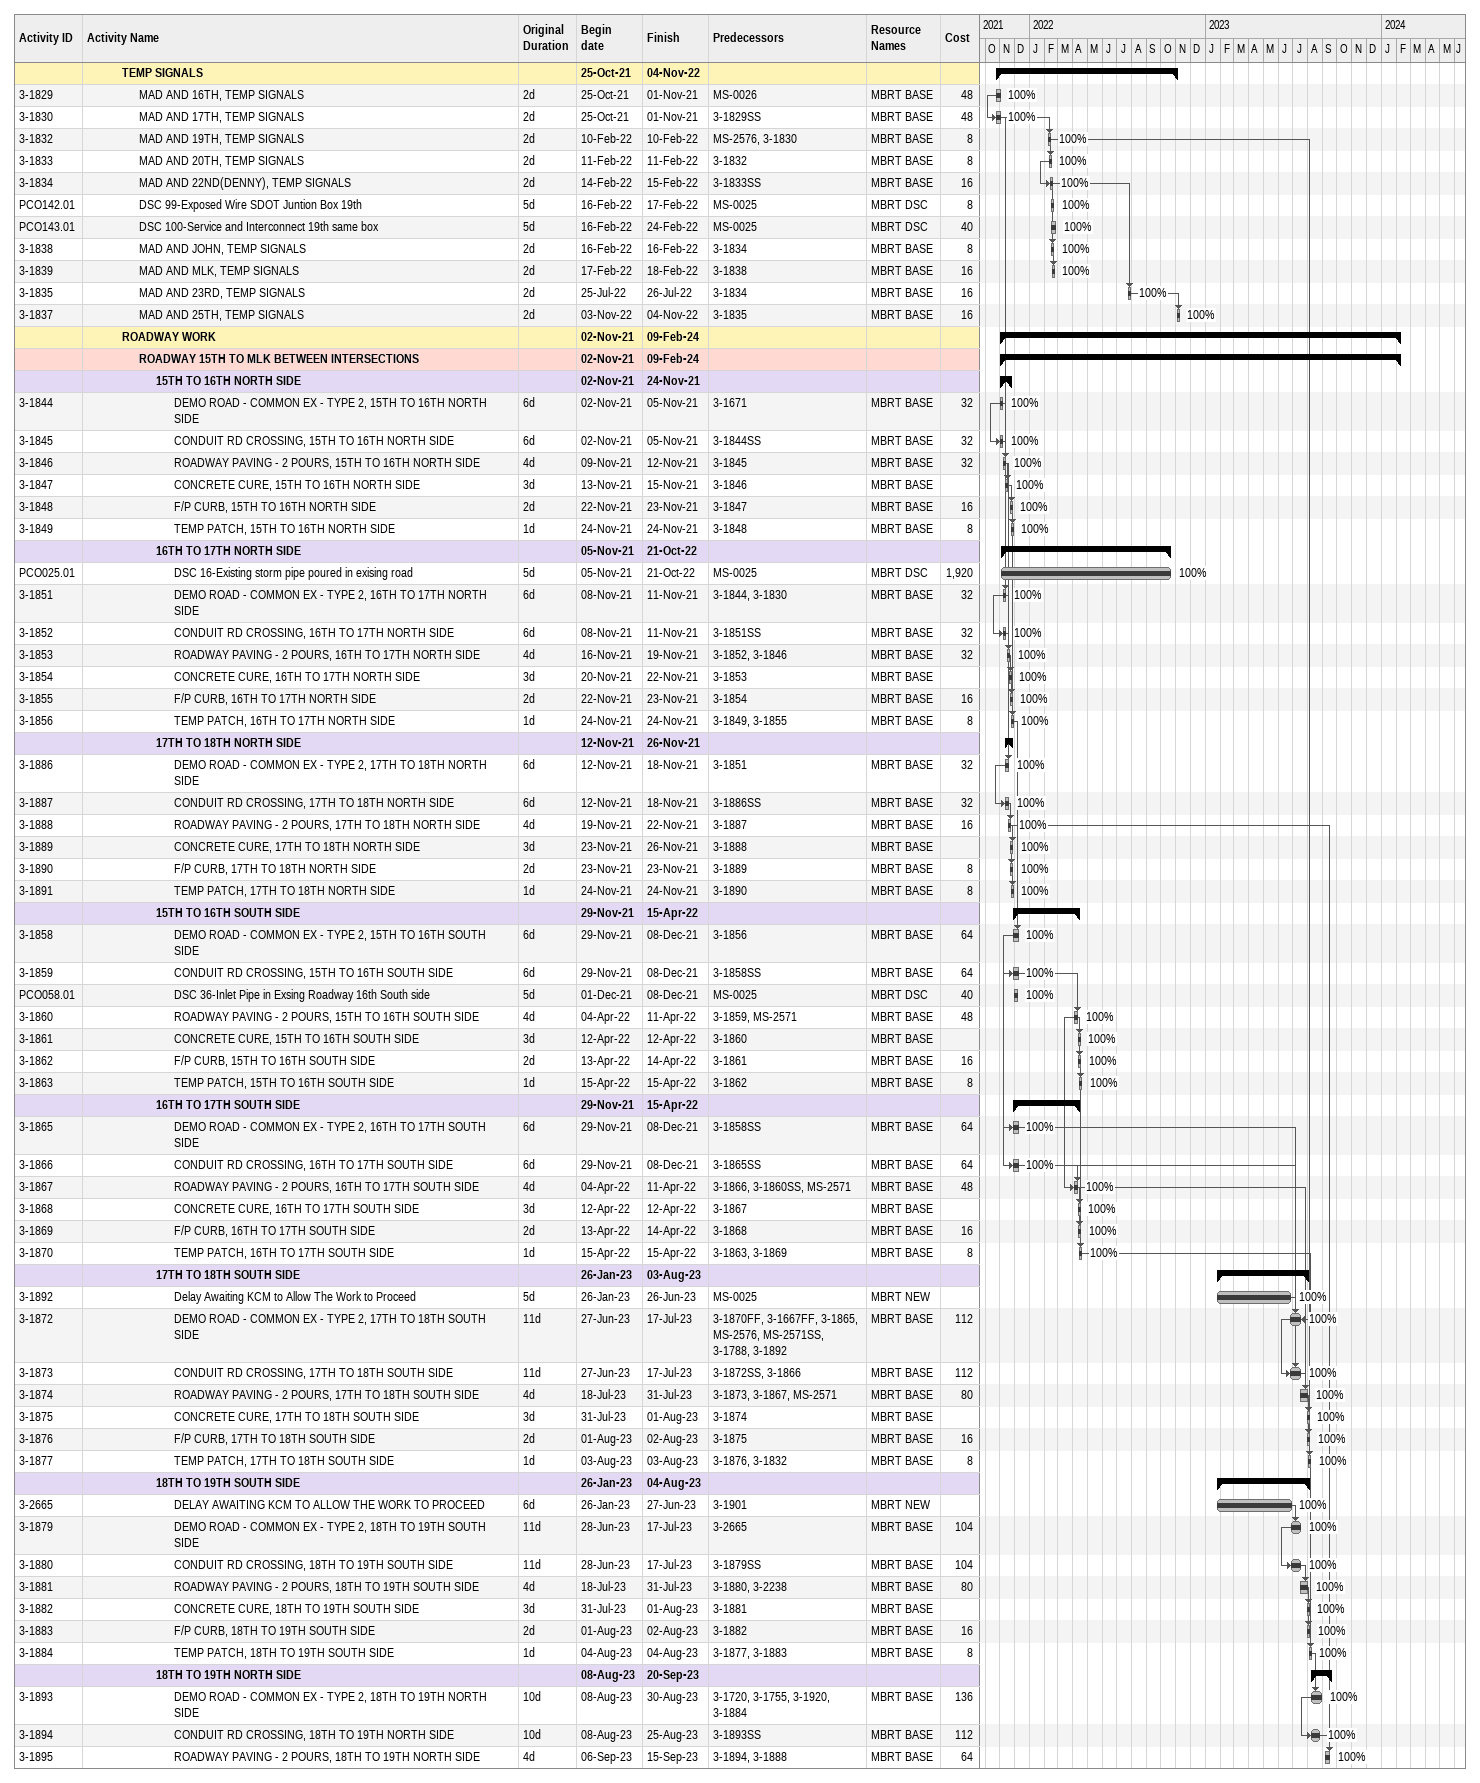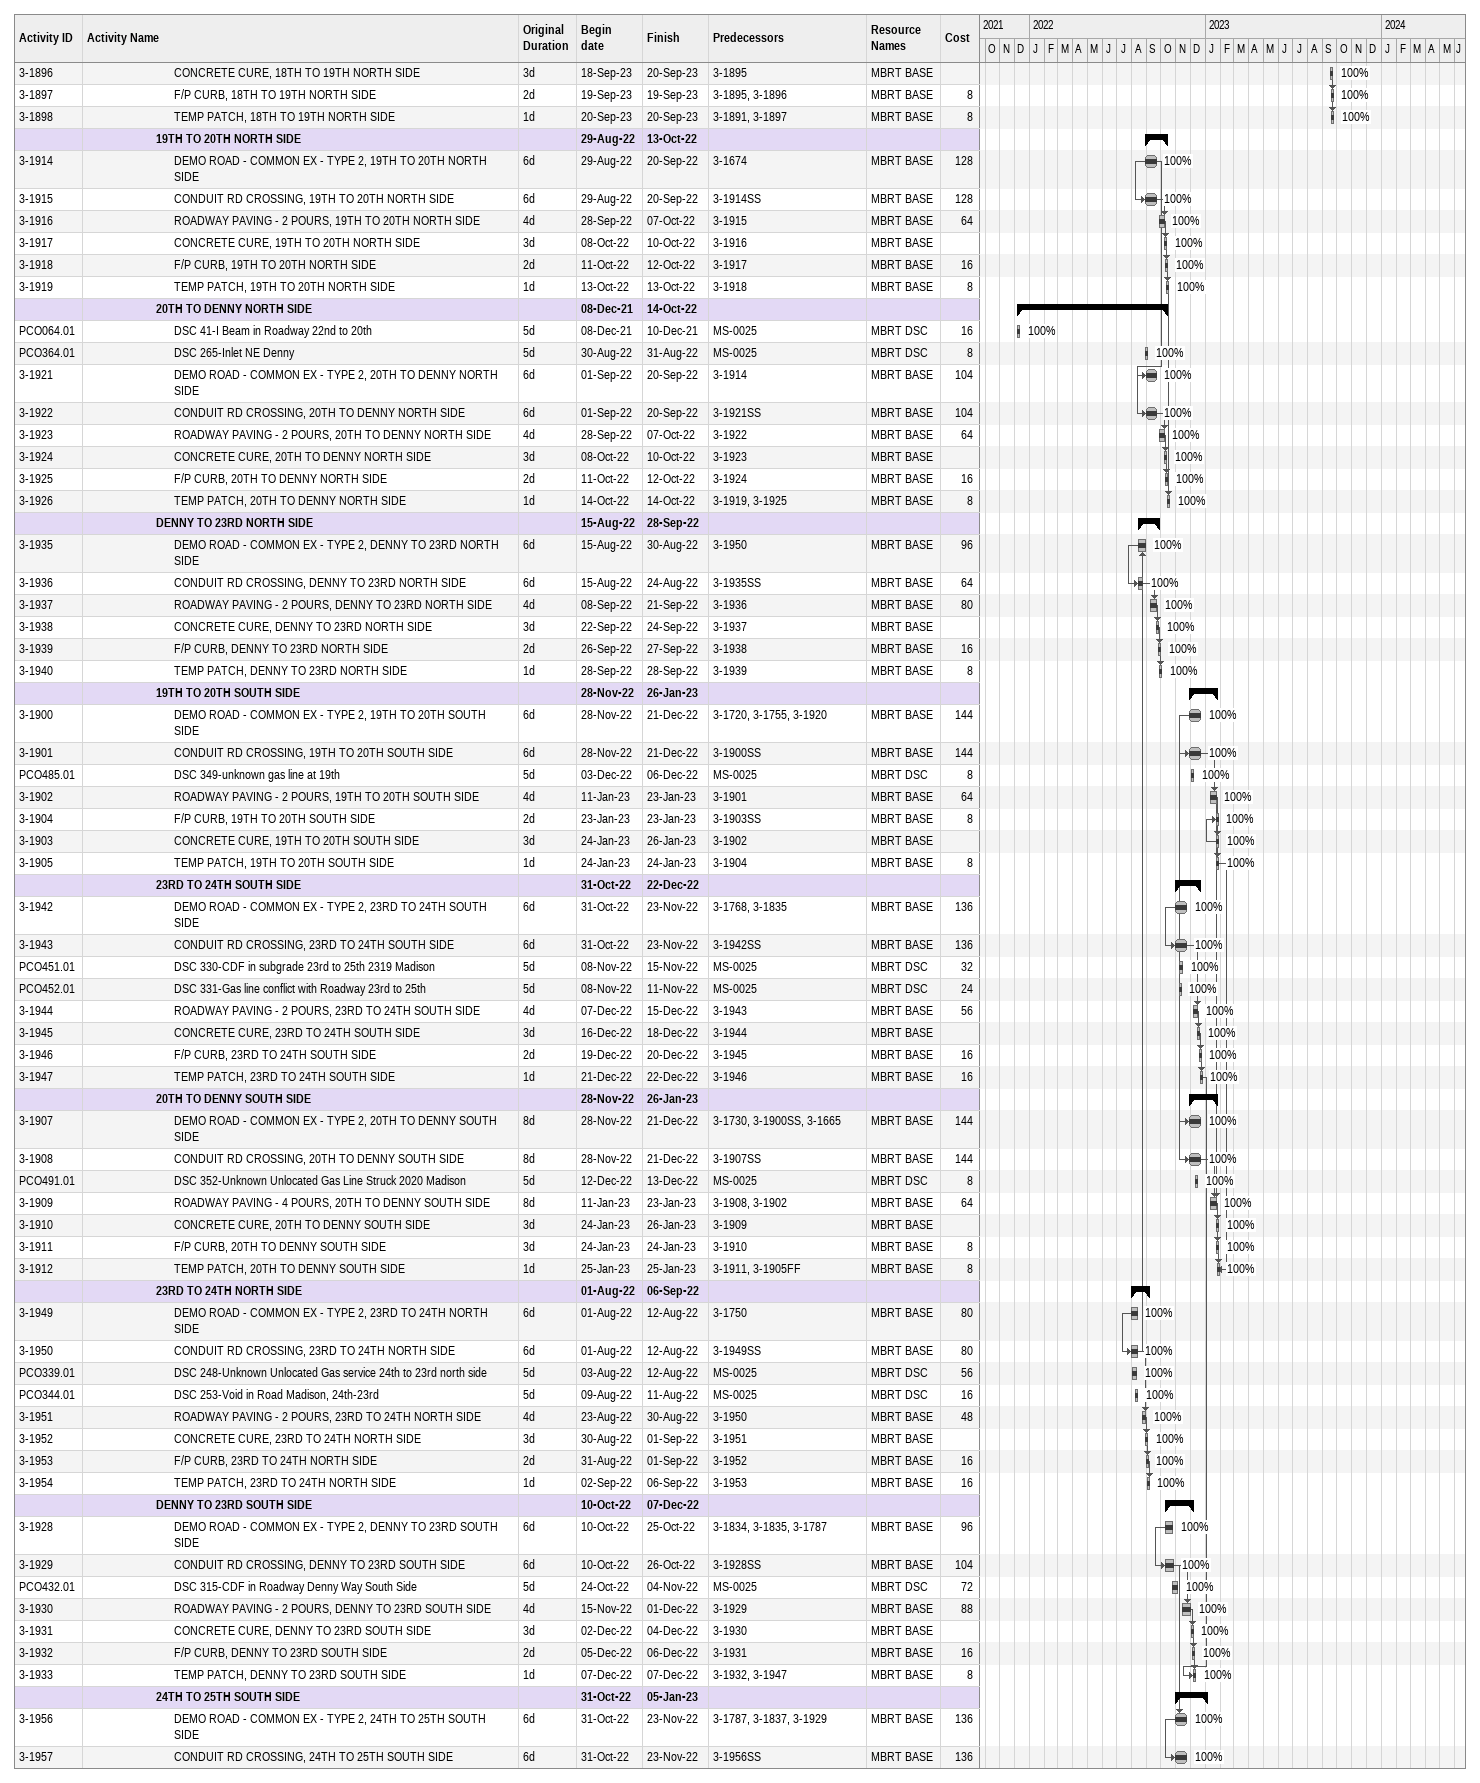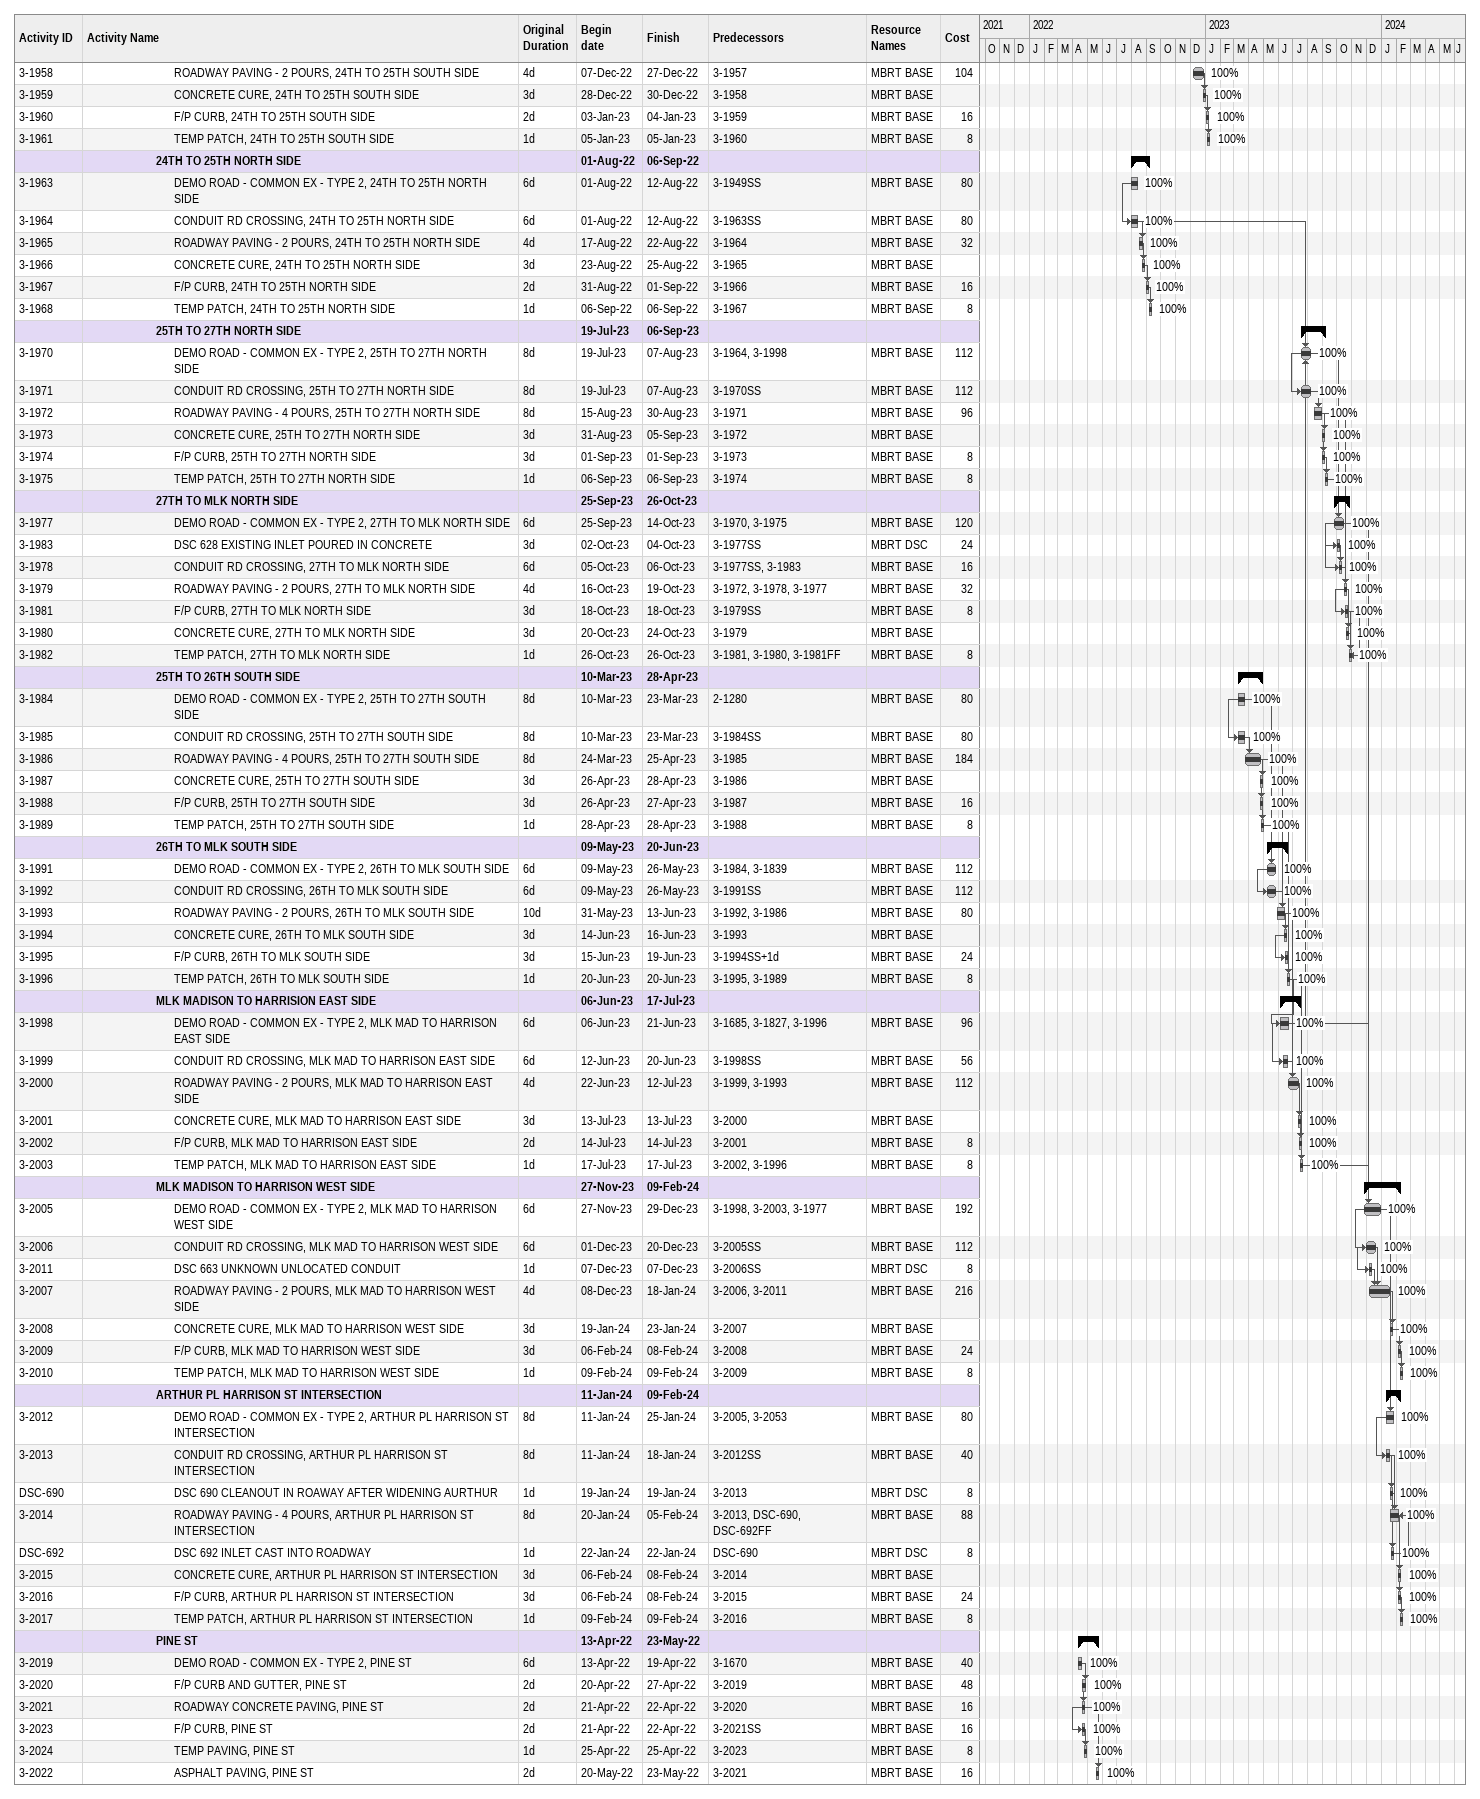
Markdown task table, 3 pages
| ID | Level | Task | Original duration | Start | Finish | Predecessors | Resources | % complete | Cost |
|---|---|---|---|---|---|---|---|---|---|
|  | 3 | **TEMP SIGNALS** |  | 2021-10-25 | 2022-11-04 |  |  |  |  |
| 3-1829 | 4 | MAD AND 16TH, TEMP SIGNALS | 2d | 2021-10-25 | 2021-11-01 | MS-0026 | MBRT BASE | 100 | 48 |
| 3-1830 | 4 | MAD AND 17TH, TEMP SIGNALS | 2d | 2021-10-25 | 2021-11-01 | 3-1829SS | MBRT BASE | 100 | 48 |
| 3-1832 | 4 | MAD AND 19TH, TEMP SIGNALS | 2d | 2022-02-10 | 2022-02-10 | MS-2576, 3-1830 | MBRT BASE | 100 | 8 |
| 3-1833 | 4 | MAD AND 20TH, TEMP SIGNALS | 2d | 2022-02-11 | 2022-02-11 | 3-1832 | MBRT BASE | 100 | 8 |
| 3-1834 | 4 | MAD AND 22ND(DENNY), TEMP SIGNALS | 2d | 2022-02-14 | 2022-02-15 | 3-1833SS | MBRT BASE | 100 | 16 |
| PCO142.01 | 4 | DSC 99-Exposed Wire SDOT Juntion Box 19th | 5d | 2022-02-16 | 2022-02-17 | MS-0025 | MBRT DSC | 100 | 8 |
| PCO143.01 | 4 | DSC 100-Service and Interconnect 19th same box | 5d | 2022-02-16 | 2022-02-24 | MS-0025 | MBRT DSC | 100 | 40 |
| 3-1838 | 4 | MAD AND JOHN, TEMP SIGNALS | 2d | 2022-02-16 | 2022-02-16 | 3-1834 | MBRT BASE | 100 | 8 |
| 3-1839 | 4 | MAD AND MLK, TEMP SIGNALS | 2d | 2022-02-17 | 2022-02-18 | 3-1838 | MBRT BASE | 100 | 16 |
| 3-1835 | 4 | MAD AND 23RD, TEMP SIGNALS | 2d | 2022-07-25 | 2022-07-26 | 3-1834 | MBRT BASE | 100 | 16 |
| 3-1837 | 4 | MAD AND 25TH, TEMP SIGNALS | 2d | 2022-11-03 | 2022-11-04 | 3-1835 | MBRT BASE | 100 | 16 |
|  | 3 | **ROADWAY WORK** |  | 2021-11-02 | 2024-02-09 |  |  |  |  |
|  | 4 | **ROADWAY 15TH TO MLK BETWEEN INTERSECTIONS** |  | 2021-11-02 | 2024-02-09 |  |  |  |  |
|  | 5 | **15TH TO 16TH NORTH SIDE** |  | 2021-11-02 | 2021-11-24 |  |  |  |  |
| 3-1844 | 6 | DEMO ROAD - COMMON EX - TYPE 2, 15TH TO 16TH NORTH SIDE | 6d | 2021-11-02 | 2021-11-05 | 3-1671 | MBRT BASE | 100 | 32 |
| 3-1845 | 6 | CONDUIT RD CROSSING, 15TH TO 16TH NORTH SIDE | 6d | 2021-11-02 | 2021-11-05 | 3-1844SS | MBRT BASE | 100 | 32 |
| 3-1846 | 6 | ROADWAY PAVING - 2 POURS, 15TH TO 16TH NORTH SIDE | 4d | 2021-11-09 | 2021-11-12 | 3-1845 | MBRT BASE | 100 | 32 |
| 3-1847 | 6 | CONCRETE CURE, 15TH TO 16TH NORTH SIDE | 3d | 2021-11-13 | 2021-11-15 | 3-1846 | MBRT BASE | 100 |  |
| 3-1848 | 6 | F/P CURB, 15TH TO 16TH NORTH SIDE | 2d | 2021-11-22 | 2021-11-23 | 3-1847 | MBRT BASE | 100 | 16 |
| 3-1849 | 6 | TEMP PATCH, 15TH TO 16TH NORTH SIDE | 1d | 2021-11-24 | 2021-11-24 | 3-1848 | MBRT BASE | 100 | 8 |
|  | 5 | **16TH TO 17TH NORTH SIDE** |  | 2021-11-05 | 2022-10-21 |  |  |  |  |
| PCO025.01 | 6 | DSC 16-Existing storm pipe poured in exising road | 5d | 2021-11-05 | 2022-10-21 | MS-0025 | MBRT DSC | 100 | 1920 |
| 3-1851 | 6 | DEMO ROAD - COMMON EX - TYPE 2, 16TH TO 17TH NORTH SIDE | 6d | 2021-11-08 | 2021-11-11 | 3-1844, 3-1830 | MBRT BASE | 100 | 32 |
| 3-1852 | 6 | CONDUIT RD CROSSING, 16TH TO 17TH NORTH SIDE | 6d | 2021-11-08 | 2021-11-11 | 3-1851SS | MBRT BASE | 100 | 32 |
| 3-1853 | 6 | ROADWAY PAVING - 2 POURS, 16TH TO 17TH NORTH SIDE | 4d | 2021-11-16 | 2021-11-19 | 3-1852, 3-1846 | MBRT BASE | 100 | 32 |
| 3-1854 | 6 | CONCRETE CURE, 16TH TO 17TH NORTH SIDE | 3d | 2021-11-20 | 2021-11-22 | 3-1853 | MBRT BASE | 100 |  |
| 3-1855 | 6 | F/P CURB, 16TH TO 17TH NORTH SIDE | 2d | 2021-11-22 | 2021-11-23 | 3-1854 | MBRT BASE | 100 | 16 |
| 3-1856 | 6 | TEMP PATCH, 16TH TO 17TH NORTH SIDE | 1d | 2021-11-24 | 2021-11-24 | 3-1849, 3-1855 | MBRT BASE | 100 | 8 |
|  | 5 | **17TH TO 18TH NORTH SIDE** |  | 2021-11-12 | 2021-11-26 |  |  |  |  |
| 3-1886 | 6 | DEMO ROAD - COMMON EX - TYPE 2, 17TH TO 18TH NORTH SIDE | 6d | 2021-11-12 | 2021-11-18 | 3-1851 | MBRT BASE | 100 | 32 |
| 3-1887 | 6 | CONDUIT RD CROSSING, 17TH TO 18TH NORTH SIDE | 6d | 2021-11-12 | 2021-11-18 | 3-1886SS | MBRT BASE | 100 | 32 |
| 3-1888 | 6 | ROADWAY PAVING - 2 POURS, 17TH TO 18TH NORTH SIDE | 4d | 2021-11-19 | 2021-11-22 | 3-1887 | MBRT BASE | 100 | 16 |
| 3-1889 | 6 | CONCRETE CURE, 17TH TO 18TH NORTH SIDE | 3d | 2021-11-23 | 2021-11-26 | 3-1888 | MBRT BASE | 100 |  |
| 3-1890 | 6 | F/P CURB, 17TH TO 18TH NORTH SIDE | 2d | 2021-11-23 | 2021-11-23 | 3-1889 | MBRT BASE | 100 | 8 |
| 3-1891 | 6 | TEMP PATCH, 17TH TO 18TH NORTH SIDE | 1d | 2021-11-24 | 2021-11-24 | 3-1890 | MBRT BASE | 100 | 8 |
|  | 5 | **15TH TO 16TH SOUTH SIDE** |  | 2021-11-29 | 2022-04-15 |  |  |  |  |
| 3-1858 | 6 | DEMO ROAD - COMMON EX - TYPE 2, 15TH TO 16TH SOUTH SIDE | 6d | 2021-11-29 | 2021-12-08 | 3-1856 | MBRT BASE | 100 | 64 |
| 3-1859 | 6 | CONDUIT RD CROSSING, 15TH TO 16TH SOUTH SIDE | 6d | 2021-11-29 | 2021-12-08 | 3-1858SS | MBRT BASE | 100 | 64 |
| PCO058.01 | 6 | DSC 36-Inlet Pipe in Exsing Roadway 16th South side | 5d | 2021-12-01 | 2021-12-08 | MS-0025 | MBRT DSC | 100 | 40 |
| 3-1860 | 6 | ROADWAY PAVING - 2 POURS, 15TH TO 16TH SOUTH SIDE | 4d | 2022-04-04 | 2022-04-11 | 3-1859, MS-2571 | MBRT BASE | 100 | 48 |
| 3-1861 | 6 | CONCRETE CURE, 15TH TO 16TH SOUTH SIDE | 3d | 2022-04-12 | 2022-04-12 | 3-1860 | MBRT BASE | 100 |  |
| 3-1862 | 6 | F/P CURB, 15TH TO 16TH SOUTH SIDE | 2d | 2022-04-13 | 2022-04-14 | 3-1861 | MBRT BASE | 100 | 16 |
| 3-1863 | 6 | TEMP PATCH, 15TH TO 16TH SOUTH SIDE | 1d | 2022-04-15 | 2022-04-15 | 3-1862 | MBRT BASE | 100 | 8 |
|  | 5 | **16TH TO 17TH SOUTH SIDE** |  | 2021-11-29 | 2022-04-15 |  |  |  |  |
| 3-1865 | 6 | DEMO ROAD - COMMON EX - TYPE 2, 16TH TO 17TH SOUTH SIDE | 6d | 2021-11-29 | 2021-12-08 | 3-1858SS | MBRT BASE | 100 | 64 |
| 3-1866 | 6 | CONDUIT RD CROSSING, 16TH TO 17TH SOUTH SIDE | 6d | 2021-11-29 | 2021-12-08 | 3-1865SS | MBRT BASE | 100 | 64 |
| 3-1867 | 6 | ROADWAY PAVING - 2 POURS, 16TH TO 17TH SOUTH SIDE | 4d | 2022-04-04 | 2022-04-11 | 3-1866, 3-1860SS, MS-2571 | MBRT BASE | 100 | 48 |
| 3-1868 | 6 | CONCRETE CURE, 16TH TO 17TH SOUTH SIDE | 3d | 2022-04-12 | 2022-04-12 | 3-1867 | MBRT BASE | 100 |  |
| 3-1869 | 6 | F/P CURB, 16TH TO 17TH SOUTH SIDE | 2d | 2022-04-13 | 2022-04-14 | 3-1868 | MBRT BASE | 100 | 16 |
| 3-1870 | 6 | TEMP PATCH, 16TH TO 17TH SOUTH SIDE | 1d | 2022-04-15 | 2022-04-15 | 3-1863, 3-1869 | MBRT BASE | 100 | 8 |
|  | 5 | **17TH TO 18TH SOUTH SIDE** |  | 2023-01-26 | 2023-08-03 |  |  |  |  |
| 3-1892 | 6 | Delay Awaiting KCM to Allow The Work to Proceed | 5d | 2023-01-26 | 2023-06-26 | MS-0025 | MBRT NEW | 100 |  |
| 3-1872 | 6 | DEMO ROAD - COMMON EX - TYPE 2, 17TH TO 18TH SOUTH SIDE | 11d | 2023-06-27 | 2023-07-17 | 3-1870FF, 3-1667FF, 3-1865, MS-2576, MS-2571SS, 3-1788, 3-1892 | MBRT BASE | 100 | 112 |
| 3-1873 | 6 | CONDUIT RD CROSSING, 17TH TO 18TH SOUTH SIDE | 11d | 2023-06-27 | 2023-07-17 | 3-1872SS, 3-1866 | MBRT BASE | 100 | 112 |
| 3-1874 | 6 | ROADWAY PAVING - 2 POURS, 17TH TO 18TH SOUTH SIDE | 4d | 2023-07-18 | 2023-07-31 | 3-1873, 3-1867, MS-2571 | MBRT BASE | 100 | 80 |
| 3-1875 | 6 | CONCRETE CURE, 17TH TO 18TH SOUTH SIDE | 3d | 2023-07-31 | 2023-08-01 | 3-1874 | MBRT BASE | 100 |  |
| 3-1876 | 6 | F/P CURB, 17TH TO 18TH SOUTH SIDE | 2d | 2023-08-01 | 2023-08-02 | 3-1875 | MBRT BASE | 100 | 16 |
| 3-1877 | 6 | TEMP PATCH, 17TH TO 18TH SOUTH SIDE | 1d | 2023-08-03 | 2023-08-03 | 3-1876, 3-1832 | MBRT BASE | 100 | 8 |
|  | 5 | **18TH TO 19TH SOUTH SIDE** |  | 2023-01-26 | 2023-08-04 |  |  |  |  |
| 3-2665 | 6 | DELAY AWAITING KCM TO ALLOW THE WORK TO PROCEED | 6d | 2023-01-26 | 2023-06-27 | 3-1901 | MBRT NEW | 100 |  |
| 3-1879 | 6 | DEMO ROAD - COMMON EX - TYPE 2, 18TH TO 19TH SOUTH SIDE | 11d | 2023-06-28 | 2023-07-17 | 3-2665 | MBRT BASE | 100 | 104 |
| 3-1880 | 6 | CONDUIT RD CROSSING, 18TH TO 19TH SOUTH SIDE | 11d | 2023-06-28 | 2023-07-17 | 3-1879SS | MBRT BASE | 100 | 104 |
| 3-1881 | 6 | ROADWAY PAVING - 2 POURS, 18TH TO 19TH SOUTH SIDE | 4d | 2023-07-18 | 2023-07-31 | 3-1880, 3-2238 | MBRT BASE | 100 | 80 |
| 3-1882 | 6 | CONCRETE CURE, 18TH TO 19TH SOUTH SIDE | 3d | 2023-07-31 | 2023-08-01 | 3-1881 | MBRT BASE | 100 |  |
| 3-1883 | 6 | F/P CURB, 18TH TO 19TH SOUTH SIDE | 2d | 2023-08-01 | 2023-08-02 | 3-1882 | MBRT BASE | 100 | 16 |
| 3-1884 | 6 | TEMP PATCH, 18TH TO 19TH SOUTH SIDE | 1d | 2023-08-04 | 2023-08-04 | 3-1877, 3-1883 | MBRT BASE | 100 | 8 |
|  | 5 | **18TH TO 19TH NORTH SIDE** |  | 2023-08-08 | 2023-09-20 |  |  |  |  |
| 3-1893 | 6 | DEMO ROAD - COMMON EX - TYPE 2, 18TH TO 19TH NORTH SIDE | 10d | 2023-08-08 | 2023-08-30 | 3-1720, 3-1755, 3-1920, 3-1884 | MBRT BASE | 100 | 136 |
| 3-1894 | 6 | CONDUIT RD CROSSING, 18TH TO 19TH NORTH SIDE | 10d | 2023-08-08 | 2023-08-25 | 3-1893SS | MBRT BASE | 100 | 112 |
| 3-1895 | 6 | ROADWAY PAVING - 2 POURS, 18TH TO 19TH NORTH SIDE | 4d | 2023-09-06 | 2023-09-15 | 3-1894, 3-1888 | MBRT BASE | 100 | 64 |
| 3-1896 | 6 | CONCRETE CURE, 18TH TO 19TH NORTH SIDE | 3d | 2023-09-18 | 2023-09-20 | 3-1895 | MBRT BASE | 100 |  |
| 3-1897 | 6 | F/P CURB, 18TH TO 19TH NORTH SIDE | 2d | 2023-09-19 | 2023-09-19 | 3-1895, 3-1896 | MBRT BASE | 100 | 8 |
| 3-1898 | 6 | TEMP PATCH, 18TH TO 19TH NORTH SIDE | 1d | 2023-09-20 | 2023-09-20 | 3-1891, 3-1897 | MBRT BASE | 100 | 8 |
|  | 5 | **19TH TO 20TH NORTH SIDE** |  | 2022-08-29 | 2022-10-13 |  |  |  |  |
| 3-1914 | 6 | DEMO ROAD - COMMON EX - TYPE 2, 19TH TO 20TH NORTH SIDE | 6d | 2022-08-29 | 2022-09-20 | 3-1674 | MBRT BASE | 100 | 128 |
| 3-1915 | 6 | CONDUIT RD CROSSING, 19TH TO 20TH NORTH SIDE | 6d | 2022-08-29 | 2022-09-20 | 3-1914SS | MBRT BASE | 100 | 128 |
| 3-1916 | 6 | ROADWAY PAVING - 2 POURS, 19TH TO 20TH NORTH SIDE | 4d | 2022-09-28 | 2022-10-07 | 3-1915 | MBRT BASE | 100 | 64 |
| 3-1917 | 6 | CONCRETE CURE, 19TH TO 20TH NORTH SIDE | 3d | 2022-10-08 | 2022-10-10 | 3-1916 | MBRT BASE | 100 |  |
| 3-1918 | 6 | F/P CURB, 19TH TO 20TH NORTH SIDE | 2d | 2022-10-11 | 2022-10-12 | 3-1917 | MBRT BASE | 100 | 16 |
| 3-1919 | 6 | TEMP PATCH, 19TH TO 20TH NORTH SIDE | 1d | 2022-10-13 | 2022-10-13 | 3-1918 | MBRT BASE | 100 | 8 |
|  | 5 | **20TH TO DENNY NORTH SIDE** |  | 2021-12-08 | 2022-10-14 |  |  |  |  |
| PCO064.01 | 6 | DSC 41-I Beam in Roadway 22nd to 20th | 5d | 2021-12-08 | 2021-12-10 | MS-0025 | MBRT DSC | 100 | 16 |
| PCO364.01 | 6 | DSC 265-Inlet NE Denny | 5d | 2022-08-30 | 2022-08-31 | MS-0025 | MBRT DSC | 100 | 8 |
| 3-1921 | 6 | DEMO ROAD - COMMON EX - TYPE 2, 20TH TO DENNY NORTH SIDE | 6d | 2022-09-01 | 2022-09-20 | 3-1914 | MBRT BASE | 100 | 104 |
| 3-1922 | 6 | CONDUIT RD CROSSING, 20TH TO DENNY NORTH SIDE | 6d | 2022-09-01 | 2022-09-20 | 3-1921SS | MBRT BASE | 100 | 104 |
| 3-1923 | 6 | ROADWAY PAVING - 2 POURS, 20TH TO DENNY NORTH SIDE | 4d | 2022-09-28 | 2022-10-07 | 3-1922 | MBRT BASE | 100 | 64 |
| 3-1924 | 6 | CONCRETE CURE, 20TH TO DENNY NORTH SIDE | 3d | 2022-10-08 | 2022-10-10 | 3-1923 | MBRT BASE | 100 |  |
| 3-1925 | 6 | F/P CURB, 20TH TO DENNY NORTH SIDE | 2d | 2022-10-11 | 2022-10-12 | 3-1924 | MBRT BASE | 100 | 16 |
| 3-1926 | 6 | TEMP PATCH, 20TH TO DENNY NORTH SIDE | 1d | 2022-10-14 | 2022-10-14 | 3-1919, 3-1925 | MBRT BASE | 100 | 8 |
|  | 5 | **DENNY TO 23RD NORTH SIDE** |  | 2022-08-15 | 2022-09-28 |  |  |  |  |
| 3-1935 | 6 | DEMO ROAD - COMMON EX - TYPE 2, DENNY TO 23RD NORTH SIDE | 6d | 2022-08-15 | 2022-08-30 | 3-1950 | MBRT BASE | 100 | 96 |
| 3-1936 | 6 | CONDUIT RD CROSSING, DENNY TO 23RD NORTH SIDE | 6d | 2022-08-15 | 2022-08-24 | 3-1935SS | MBRT BASE | 100 | 64 |
| 3-1937 | 6 | ROADWAY PAVING - 2 POURS, DENNY TO 23RD NORTH SIDE | 4d | 2022-09-08 | 2022-09-21 | 3-1936 | MBRT BASE | 100 | 80 |
| 3-1938 | 6 | CONCRETE CURE, DENNY TO 23RD NORTH SIDE | 3d | 2022-09-22 | 2022-09-24 | 3-1937 | MBRT BASE | 100 |  |
| 3-1939 | 6 | F/P CURB, DENNY TO 23RD NORTH SIDE | 2d | 2022-09-26 | 2022-09-27 | 3-1938 | MBRT BASE | 100 | 16 |
| 3-1940 | 6 | TEMP PATCH, DENNY TO 23RD NORTH SIDE | 1d | 2022-09-28 | 2022-09-28 | 3-1939 | MBRT BASE | 100 | 8 |
|  | 5 | **19TH TO 20TH SOUTH SIDE** |  | 2022-11-28 | 2023-01-26 |  |  |  |  |
| 3-1900 | 6 | DEMO ROAD - COMMON EX - TYPE 2, 19TH TO 20TH SOUTH SIDE | 6d | 2022-11-28 | 2022-12-21 | 3-1720, 3-1755, 3-1920 | MBRT BASE | 100 | 144 |
| 3-1901 | 6 | CONDUIT RD CROSSING, 19TH TO 20TH SOUTH SIDE | 6d | 2022-11-28 | 2022-12-21 | 3-1900SS | MBRT BASE | 100 | 144 |
| PCO485.01 | 6 | DSC 349-unknown gas line at 19th | 5d | 2022-12-03 | 2022-12-06 | MS-0025 | MBRT DSC | 100 | 8 |
| 3-1902 | 6 | ROADWAY PAVING - 2 POURS, 19TH TO 20TH SOUTH SIDE | 4d | 2023-01-11 | 2023-01-23 | 3-1901 | MBRT BASE | 100 | 64 |
| 3-1904 | 6 | F/P CURB, 19TH TO 20TH SOUTH SIDE | 2d | 2023-01-23 | 2023-01-23 | 3-1903SS | MBRT BASE | 100 | 8 |
| 3-1903 | 6 | CONCRETE CURE, 19TH TO 20TH SOUTH SIDE | 3d | 2023-01-24 | 2023-01-26 | 3-1902 | MBRT BASE | 100 |  |
| 3-1905 | 6 | TEMP PATCH, 19TH TO 20TH SOUTH SIDE | 1d | 2023-01-24 | 2023-01-24 | 3-1904 | MBRT BASE | 100 | 8 |
|  | 5 | **23RD TO 24TH SOUTH SIDE** |  | 2022-10-31 | 2022-12-22 |  |  |  |  |
| 3-1942 | 6 | DEMO ROAD - COMMON EX - TYPE 2, 23RD TO 24TH SOUTH SIDE | 6d | 2022-10-31 | 2022-11-23 | 3-1768, 3-1835 | MBRT BASE | 100 | 136 |
| 3-1943 | 6 | CONDUIT RD CROSSING, 23RD TO 24TH SOUTH SIDE | 6d | 2022-10-31 | 2022-11-23 | 3-1942SS | MBRT BASE | 100 | 136 |
| PCO451.01 | 6 | DSC 330-CDF in subgrade 23rd to 25th 2319 Madison | 5d | 2022-11-08 | 2022-11-15 | MS-0025 | MBRT DSC | 100 | 32 |
| PCO452.01 | 6 | DSC 331-Gas line conflict with Roadway 23rd to 25th | 5d | 2022-11-08 | 2022-11-11 | MS-0025 | MBRT DSC | 100 | 24 |
| 3-1944 | 6 | ROADWAY PAVING - 2 POURS, 23RD TO 24TH SOUTH SIDE | 4d | 2022-12-07 | 2022-12-15 | 3-1943 | MBRT BASE | 100 | 56 |
| 3-1945 | 6 | CONCRETE CURE, 23RD TO 24TH SOUTH SIDE | 3d | 2022-12-16 | 2022-12-18 | 3-1944 | MBRT BASE | 100 |  |
| 3-1946 | 6 | F/P CURB, 23RD TO 24TH SOUTH SIDE | 2d | 2022-12-19 | 2022-12-20 | 3-1945 | MBRT BASE | 100 | 16 |
| 3-1947 | 6 | TEMP PATCH, 23RD TO 24TH SOUTH SIDE | 1d | 2022-12-21 | 2022-12-22 | 3-1946 | MBRT BASE | 100 | 16 |
|  | 5 | **20TH TO DENNY SOUTH SIDE** |  | 2022-11-28 | 2023-01-26 |  |  |  |  |
| 3-1907 | 6 | DEMO ROAD - COMMON EX - TYPE 2, 20TH TO DENNY SOUTH SIDE | 8d | 2022-11-28 | 2022-12-21 | 3-1730, 3-1900SS, 3-1665 | MBRT BASE | 100 | 144 |
| 3-1908 | 6 | CONDUIT RD CROSSING, 20TH TO DENNY SOUTH SIDE | 8d | 2022-11-28 | 2022-12-21 | 3-1907SS | MBRT BASE | 100 | 144 |
| PCO491.01 | 6 | DSC 352-Unknown Unlocated Gas Line Struck 2020 Madison | 5d | 2022-12-12 | 2022-12-13 | MS-0025 | MBRT DSC | 100 | 8 |
| 3-1909 | 6 | ROADWAY PAVING - 4 POURS, 20TH TO DENNY SOUTH SIDE | 8d | 2023-01-11 | 2023-01-23 | 3-1908, 3-1902 | MBRT BASE | 100 | 64 |
| 3-1910 | 6 | CONCRETE CURE, 20TH TO DENNY SOUTH SIDE | 3d | 2023-01-24 | 2023-01-26 | 3-1909 | MBRT BASE | 100 |  |
| 3-1911 | 6 | F/P CURB, 20TH TO DENNY SOUTH SIDE | 3d | 2023-01-24 | 2023-01-24 | 3-1910 | MBRT BASE | 100 | 8 |
| 3-1912 | 6 | TEMP PATCH, 20TH TO DENNY SOUTH SIDE | 1d | 2023-01-25 | 2023-01-25 | 3-1911, 3-1905FF | MBRT BASE | 100 | 8 |
|  | 5 | **23RD TO 24TH NORTH SIDE** |  | 2022-08-01 | 2022-09-06 |  |  |  |  |
| 3-1949 | 6 | DEMO ROAD - COMMON EX - TYPE 2, 23RD TO 24TH NORTH SIDE | 6d | 2022-08-01 | 2022-08-12 | 3-1750 | MBRT BASE | 100 | 80 |
| 3-1950 | 6 | CONDUIT RD CROSSING, 23RD TO 24TH NORTH SIDE | 6d | 2022-08-01 | 2022-08-12 | 3-1949SS | MBRT BASE | 100 | 80 |
| PCO339.01 | 6 | DSC 248-Unknown Unlocated Gas service 24th to 23rd north side | 5d | 2022-08-03 | 2022-08-12 | MS-0025 | MBRT DSC | 100 | 56 |
| PCO344.01 | 6 | DSC 253-Void in Road Madison, 24th-23rd | 5d | 2022-08-09 | 2022-08-11 | MS-0025 | MBRT DSC | 100 | 16 |
| 3-1951 | 6 | ROADWAY PAVING - 2 POURS, 23RD TO 24TH NORTH SIDE | 4d | 2022-08-23 | 2022-08-30 | 3-1950 | MBRT BASE | 100 | 48 |
| 3-1952 | 6 | CONCRETE CURE, 23RD TO 24TH NORTH SIDE | 3d | 2022-08-30 | 2022-09-01 | 3-1951 | MBRT BASE | 100 |  |
| 3-1953 | 6 | F/P CURB, 23RD TO 24TH NORTH SIDE | 2d | 2022-08-31 | 2022-09-01 | 3-1952 | MBRT BASE | 100 | 16 |
| 3-1954 | 6 | TEMP PATCH, 23RD TO 24TH NORTH SIDE | 1d | 2022-09-02 | 2022-09-06 | 3-1953 | MBRT BASE | 100 | 16 |
|  | 5 | **DENNY TO 23RD SOUTH SIDE** |  | 2022-10-10 | 2022-12-07 |  |  |  |  |
| 3-1928 | 6 | DEMO ROAD - COMMON EX - TYPE 2, DENNY TO 23RD SOUTH SIDE | 6d | 2022-10-10 | 2022-10-25 | 3-1834, 3-1835, 3-1787 | MBRT BASE | 100 | 96 |
| 3-1929 | 6 | CONDUIT RD CROSSING, DENNY TO 23RD SOUTH SIDE | 6d | 2022-10-10 | 2022-10-26 | 3-1928SS | MBRT BASE | 100 | 104 |
| PCO432.01 | 6 | DSC 315-CDF in Roadway Denny Way South Side | 5d | 2022-10-24 | 2022-11-04 | MS-0025 | MBRT DSC | 100 | 72 |
| 3-1930 | 6 | ROADWAY PAVING - 2 POURS, DENNY TO 23RD SOUTH SIDE | 4d | 2022-11-15 | 2022-12-01 | 3-1929 | MBRT BASE | 100 | 88 |
| 3-1931 | 6 | CONCRETE CURE, DENNY TO 23RD SOUTH SIDE | 3d | 2022-12-02 | 2022-12-04 | 3-1930 | MBRT BASE | 100 |  |
| 3-1932 | 6 | F/P CURB, DENNY TO 23RD SOUTH SIDE | 2d | 2022-12-05 | 2022-12-06 | 3-1931 | MBRT BASE | 100 | 16 |
| 3-1933 | 6 | TEMP PATCH, DENNY TO 23RD SOUTH SIDE | 1d | 2022-12-07 | 2022-12-07 | 3-1932, 3-1947 | MBRT BASE | 100 | 8 |
|  | 5 | **24TH TO 25TH SOUTH SIDE** |  | 2022-10-31 | 2023-01-05 |  |  |  |  |
| 3-1956 | 6 | DEMO ROAD - COMMON EX - TYPE 2, 24TH TO 25TH SOUTH SIDE | 6d | 2022-10-31 | 2022-11-23 | 3-1787, 3-1837, 3-1929 | MBRT BASE | 100 | 136 |
| 3-1957 | 6 | CONDUIT RD CROSSING, 24TH TO 25TH SOUTH SIDE | 6d | 2022-10-31 | 2022-11-23 | 3-1956SS | MBRT BASE | 100 | 136 |
| 3-1958 | 6 | ROADWAY PAVING - 2 POURS, 24TH TO 25TH SOUTH SIDE | 4d | 2022-12-07 | 2022-12-27 | 3-1957 | MBRT BASE | 100 | 104 |
| 3-1959 | 6 | CONCRETE CURE, 24TH TO 25TH SOUTH SIDE | 3d | 2022-12-28 | 2022-12-30 | 3-1958 | MBRT BASE | 100 |  |
| 3-1960 | 6 | F/P CURB, 24TH TO 25TH SOUTH SIDE | 2d | 2023-01-03 | 2023-01-04 | 3-1959 | MBRT BASE | 100 | 16 |
| 3-1961 | 6 | TEMP PATCH, 24TH TO 25TH SOUTH SIDE | 1d | 2023-01-05 | 2023-01-05 | 3-1960 | MBRT BASE | 100 | 8 |
|  | 5 | **24TH TO 25TH NORTH SIDE** |  | 2022-08-01 | 2022-09-06 |  |  |  |  |
| 3-1963 | 6 | DEMO ROAD - COMMON EX - TYPE 2, 24TH TO 25TH NORTH SIDE | 6d | 2022-08-01 | 2022-08-12 | 3-1949SS | MBRT BASE | 100 | 80 |
| 3-1964 | 6 | CONDUIT RD CROSSING, 24TH TO 25TH NORTH SIDE | 6d | 2022-08-01 | 2022-08-12 | 3-1963SS | MBRT BASE | 100 | 80 |
| 3-1965 | 6 | ROADWAY PAVING - 2 POURS, 24TH TO 25TH NORTH SIDE | 4d | 2022-08-17 | 2022-08-22 | 3-1964 | MBRT BASE | 100 | 32 |
| 3-1966 | 6 | CONCRETE CURE, 24TH TO 25TH NORTH SIDE | 3d | 2022-08-23 | 2022-08-25 | 3-1965 | MBRT BASE | 100 |  |
| 3-1967 | 6 | F/P CURB, 24TH TO 25TH NORTH SIDE | 2d | 2022-08-31 | 2022-09-01 | 3-1966 | MBRT BASE | 100 | 16 |
| 3-1968 | 6 | TEMP PATCH, 24TH TO 25TH NORTH SIDE | 1d | 2022-09-06 | 2022-09-06 | 3-1967 | MBRT BASE | 100 | 8 |
|  | 5 | **25TH TO 27TH NORTH SIDE** |  | 2023-07-19 | 2023-09-06 |  |  |  |  |
| 3-1970 | 6 | DEMO ROAD - COMMON EX - TYPE 2, 25TH TO 27TH NORTH SIDE | 8d | 2023-07-19 | 2023-08-07 | 3-1964, 3-1998 | MBRT BASE | 100 | 112 |
| 3-1971 | 6 | CONDUIT RD CROSSING, 25TH TO 27TH NORTH SIDE | 8d | 2023-07-19 | 2023-08-07 | 3-1970SS | MBRT BASE | 100 | 112 |
| 3-1972 | 6 | ROADWAY PAVING - 4 POURS, 25TH TO 27TH NORTH SIDE | 8d | 2023-08-15 | 2023-08-30 | 3-1971 | MBRT BASE | 100 | 96 |
| 3-1973 | 6 | CONCRETE CURE, 25TH TO 27TH NORTH SIDE | 3d | 2023-08-31 | 2023-09-05 | 3-1972 | MBRT BASE | 100 |  |
| 3-1974 | 6 | F/P CURB, 25TH TO 27TH NORTH SIDE | 3d | 2023-09-01 | 2023-09-01 | 3-1973 | MBRT BASE | 100 | 8 |
| 3-1975 | 6 | TEMP PATCH, 25TH TO 27TH NORTH SIDE | 1d | 2023-09-06 | 2023-09-06 | 3-1974 | MBRT BASE | 100 | 8 |
|  | 5 | **27TH TO MLK NORTH SIDE** |  | 2023-09-25 | 2023-10-26 |  |  |  |  |
| 3-1977 | 6 | DEMO ROAD - COMMON EX - TYPE 2, 27TH TO MLK NORTH SIDE | 6d | 2023-09-25 | 2023-10-14 | 3-1970, 3-1975 | MBRT BASE | 100 | 120 |
| 3-1983 | 6 | DSC 628 EXISTING INLET POURED IN CONCRETE | 3d | 2023-10-02 | 2023-10-04 | 3-1977SS | MBRT DSC | 100 | 24 |
| 3-1978 | 6 | CONDUIT RD CROSSING, 27TH TO MLK NORTH SIDE | 6d | 2023-10-05 | 2023-10-06 | 3-1977SS, 3-1983 | MBRT BASE | 100 | 16 |
| 3-1979 | 6 | ROADWAY PAVING - 2 POURS, 27TH TO MLK NORTH SIDE | 4d | 2023-10-16 | 2023-10-19 | 3-1972, 3-1978, 3-1977 | MBRT BASE | 100 | 32 |
| 3-1981 | 6 | F/P CURB, 27TH TO MLK NORTH SIDE | 3d | 2023-10-18 | 2023-10-18 | 3-1979SS | MBRT BASE | 100 | 8 |
| 3-1980 | 6 | CONCRETE CURE, 27TH TO MLK NORTH SIDE | 3d | 2023-10-20 | 2023-10-24 | 3-1979 | MBRT BASE | 100 |  |
| 3-1982 | 6 | TEMP PATCH, 27TH TO MLK NORTH SIDE | 1d | 2023-10-26 | 2023-10-26 | 3-1981, 3-1980, 3-1981FF | MBRT BASE | 100 | 8 |
|  | 5 | **25TH TO 26TH SOUTH SIDE** |  | 2023-03-10 | 2023-04-28 |  |  |  |  |
| 3-1984 | 6 | DEMO ROAD - COMMON EX - TYPE 2, 25TH TO 27TH SOUTH SIDE | 8d | 2023-03-10 | 2023-03-23 | 2-1280 | MBRT BASE | 100 | 80 |
| 3-1985 | 6 | CONDUIT RD CROSSING, 25TH TO 27TH SOUTH SIDE | 8d | 2023-03-10 | 2023-03-23 | 3-1984SS | MBRT BASE | 100 | 80 |
| 3-1986 | 6 | ROADWAY PAVING - 4 POURS, 25TH TO 27TH SOUTH SIDE | 8d | 2023-03-24 | 2023-04-25 | 3-1985 | MBRT BASE | 100 | 184 |
| 3-1987 | 6 | CONCRETE CURE, 25TH TO 27TH SOUTH SIDE | 3d | 2023-04-26 | 2023-04-28 | 3-1986 | MBRT BASE | 100 |  |
| 3-1988 | 6 | F/P CURB, 25TH TO 27TH SOUTH SIDE | 3d | 2023-04-26 | 2023-04-27 | 3-1987 | MBRT BASE | 100 | 16 |
| 3-1989 | 6 | TEMP PATCH, 25TH TO 27TH SOUTH SIDE | 1d | 2023-04-28 | 2023-04-28 | 3-1988 | MBRT BASE | 100 | 8 |
|  | 5 | **26TH TO MLK SOUTH SIDE** |  | 2023-05-09 | 2023-06-20 |  |  |  |  |
| 3-1991 | 6 | DEMO ROAD - COMMON EX - TYPE 2, 26TH TO MLK SOUTH SIDE | 6d | 2023-05-09 | 2023-05-26 | 3-1984, 3-1839 | MBRT BASE | 100 | 112 |
| 3-1992 | 6 | CONDUIT RD CROSSING, 26TH TO MLK SOUTH SIDE | 6d | 2023-05-09 | 2023-05-26 | 3-1991SS | MBRT BASE | 100 | 112 |
| 3-1993 | 6 | ROADWAY PAVING - 2 POURS, 26TH TO MLK SOUTH SIDE | 10d | 2023-05-31 | 2023-06-13 | 3-1992, 3-1986 | MBRT BASE | 100 | 80 |
| 3-1994 | 6 | CONCRETE CURE, 26TH TO MLK SOUTH SIDE | 3d | 2023-06-14 | 2023-06-16 | 3-1993 | MBRT BASE | 100 |  |
| 3-1995 | 6 | F/P CURB, 26TH TO MLK SOUTH SIDE | 3d | 2023-06-15 | 2023-06-19 | 3-1994SS+1d | MBRT BASE | 100 | 24 |
| 3-1996 | 6 | TEMP PATCH, 26TH TO MLK SOUTH SIDE | 1d | 2023-06-20 | 2023-06-20 | 3-1995, 3-1989 | MBRT BASE | 100 | 8 |
|  | 5 | **MLK MADISON TO HARRISION EAST SIDE** |  | 2023-06-06 | 2023-07-17 |  |  |  |  |
| 3-1998 | 6 | DEMO ROAD - COMMON EX - TYPE 2, MLK MAD TO HARRISON EAST SIDE | 6d | 2023-06-06 | 2023-06-21 | 3-1685, 3-1827, 3-1996 | MBRT BASE | 100 | 96 |
| 3-1999 | 6 | CONDUIT RD CROSSING, MLK MAD TO HARRISON EAST SIDE | 6d | 2023-06-12 | 2023-06-20 | 3-1998SS | MBRT BASE | 100 | 56 |
| 3-2000 | 6 | ROADWAY PAVING - 2 POURS, MLK MAD TO HARRISON EAST SIDE | 4d | 2023-06-22 | 2023-07-12 | 3-1999, 3-1993 | MBRT BASE | 100 | 112 |
| 3-2001 | 6 | CONCRETE CURE, MLK MAD TO HARRISON EAST SIDE | 3d | 2023-07-13 | 2023-07-13 | 3-2000 | MBRT BASE | 100 |  |
| 3-2002 | 6 | F/P CURB, MLK MAD TO HARRISON EAST SIDE | 2d | 2023-07-14 | 2023-07-14 | 3-2001 | MBRT BASE | 100 | 8 |
| 3-2003 | 6 | TEMP PATCH, MLK MAD TO HARRISON EAST SIDE | 1d | 2023-07-17 | 2023-07-17 | 3-2002, 3-1996 | MBRT BASE | 100 | 8 |
|  | 5 | **MLK MADISON TO HARRISON WEST SIDE** |  | 2023-11-27 | 2024-02-09 |  |  |  |  |
| 3-2005 | 6 | DEMO ROAD - COMMON EX - TYPE 2, MLK MAD TO HARRISON WEST SIDE | 6d | 2023-11-27 | 2023-12-29 | 3-1998, 3-2003, 3-1977 | MBRT BASE | 100 | 192 |
| 3-2006 | 6 | CONDUIT RD CROSSING, MLK MAD TO HARRISON WEST SIDE | 6d | 2023-12-01 | 2023-12-20 | 3-2005SS | MBRT BASE | 100 | 112 |
| 3-2011 | 6 | DSC 663 UNKNOWN UNLOCATED CONDUIT | 1d | 2023-12-07 | 2023-12-07 | 3-2006SS | MBRT DSC | 100 | 8 |
| 3-2007 | 6 | ROADWAY PAVING - 2 POURS, MLK MAD TO HARRISON WEST SIDE | 4d | 2023-12-08 | 2024-01-18 | 3-2006, 3-2011 | MBRT BASE | 100 | 216 |
| 3-2008 | 6 | CONCRETE CURE, MLK MAD TO HARRISON WEST SIDE | 3d | 2024-01-19 | 2024-01-23 | 3-2007 | MBRT BASE | 100 |  |
| 3-2009 | 6 | F/P CURB, MLK MAD TO HARRISON WEST SIDE | 3d | 2024-02-06 | 2024-02-08 | 3-2008 | MBRT BASE | 100 | 24 |
| 3-2010 | 6 | TEMP PATCH, MLK MAD TO HARRISON WEST SIDE | 1d | 2024-02-09 | 2024-02-09 | 3-2009 | MBRT BASE | 100 | 8 |
|  | 5 | **ARTHUR PL HARRISON ST INTERSECTION** |  | 2024-01-11 | 2024-02-09 |  |  |  |  |
| 3-2012 | 6 | DEMO ROAD - COMMON EX - TYPE 2, ARTHUR PL HARRISON ST INTERSECTION | 8d | 2024-01-11 | 2024-01-25 | 3-2005, 3-2053 | MBRT BASE | 100 | 80 |
| 3-2013 | 6 | CONDUIT RD CROSSING, ARTHUR PL HARRISON ST INTERSECTION | 8d | 2024-01-11 | 2024-01-18 | 3-2012SS | MBRT BASE | 100 | 40 |
| DSC-690 | 6 | DSC 690 CLEANOUT IN ROAWAY AFTER WIDENING AURTHUR | 1d | 2024-01-19 | 2024-01-19 | 3-2013 | MBRT DSC | 100 | 8 |
| 3-2014 | 6 | ROADWAY PAVING - 4 POURS, ARTHUR PL HARRISON ST INTERSECTION | 8d | 2024-01-20 | 2024-02-05 | 3-2013, DSC-690, DSC-692FF | MBRT BASE | 100 | 88 |
| DSC-692 | 6 | DSC 692 INLET CAST INTO ROADWAY | 1d | 2024-01-22 | 2024-01-22 | DSC-690 | MBRT DSC | 100 | 8 |
| 3-2015 | 6 | CONCRETE CURE, ARTHUR PL HARRISON ST INTERSECTION | 3d | 2024-02-06 | 2024-02-08 | 3-2014 | MBRT BASE | 100 |  |
| 3-2016 | 6 | F/P CURB, ARTHUR PL HARRISON ST INTERSECTION | 3d | 2024-02-06 | 2024-02-08 | 3-2015 | MBRT BASE | 100 | 24 |
| 3-2017 | 6 | TEMP PATCH, ARTHUR PL HARRISON ST INTERSECTION | 1d | 2024-02-09 | 2024-02-09 | 3-2016 | MBRT BASE | 100 | 8 |
|  | 5 | **PINE ST** |  | 2022-04-13 | 2022-05-23 |  |  |  |  |
| 3-2019 | 6 | DEMO ROAD - COMMON EX - TYPE 2, PINE ST | 6d | 2022-04-13 | 2022-04-19 | 3-1670 | MBRT BASE | 100 | 40 |
| 3-2020 | 6 | F/P CURB AND GUTTER, PINE ST | 2d | 2022-04-20 | 2022-04-27 | 3-2019 | MBRT BASE | 100 | 48 |
| 3-2021 | 6 | ROADWAY CONCRETE PAVING, PINE ST | 2d | 2022-04-21 | 2022-04-22 | 3-2020 | MBRT BASE | 100 | 16 |
| 3-2023 | 6 | F/P CURB, PINE ST | 2d | 2022-04-21 | 2022-04-22 | 3-2021SS | MBRT BASE | 100 | 16 |
| 3-2024 | 6 | TEMP PAVING, PINE ST | 1d | 2022-04-25 | 2022-04-25 | 3-2023 | MBRT BASE | 100 | 8 |
| 3-2022 | 6 | ASPHALT PAVING, PINE ST | 2d | 2022-05-20 | 2022-05-23 | 3-2021 | MBRT BASE | 100 | 16 |
